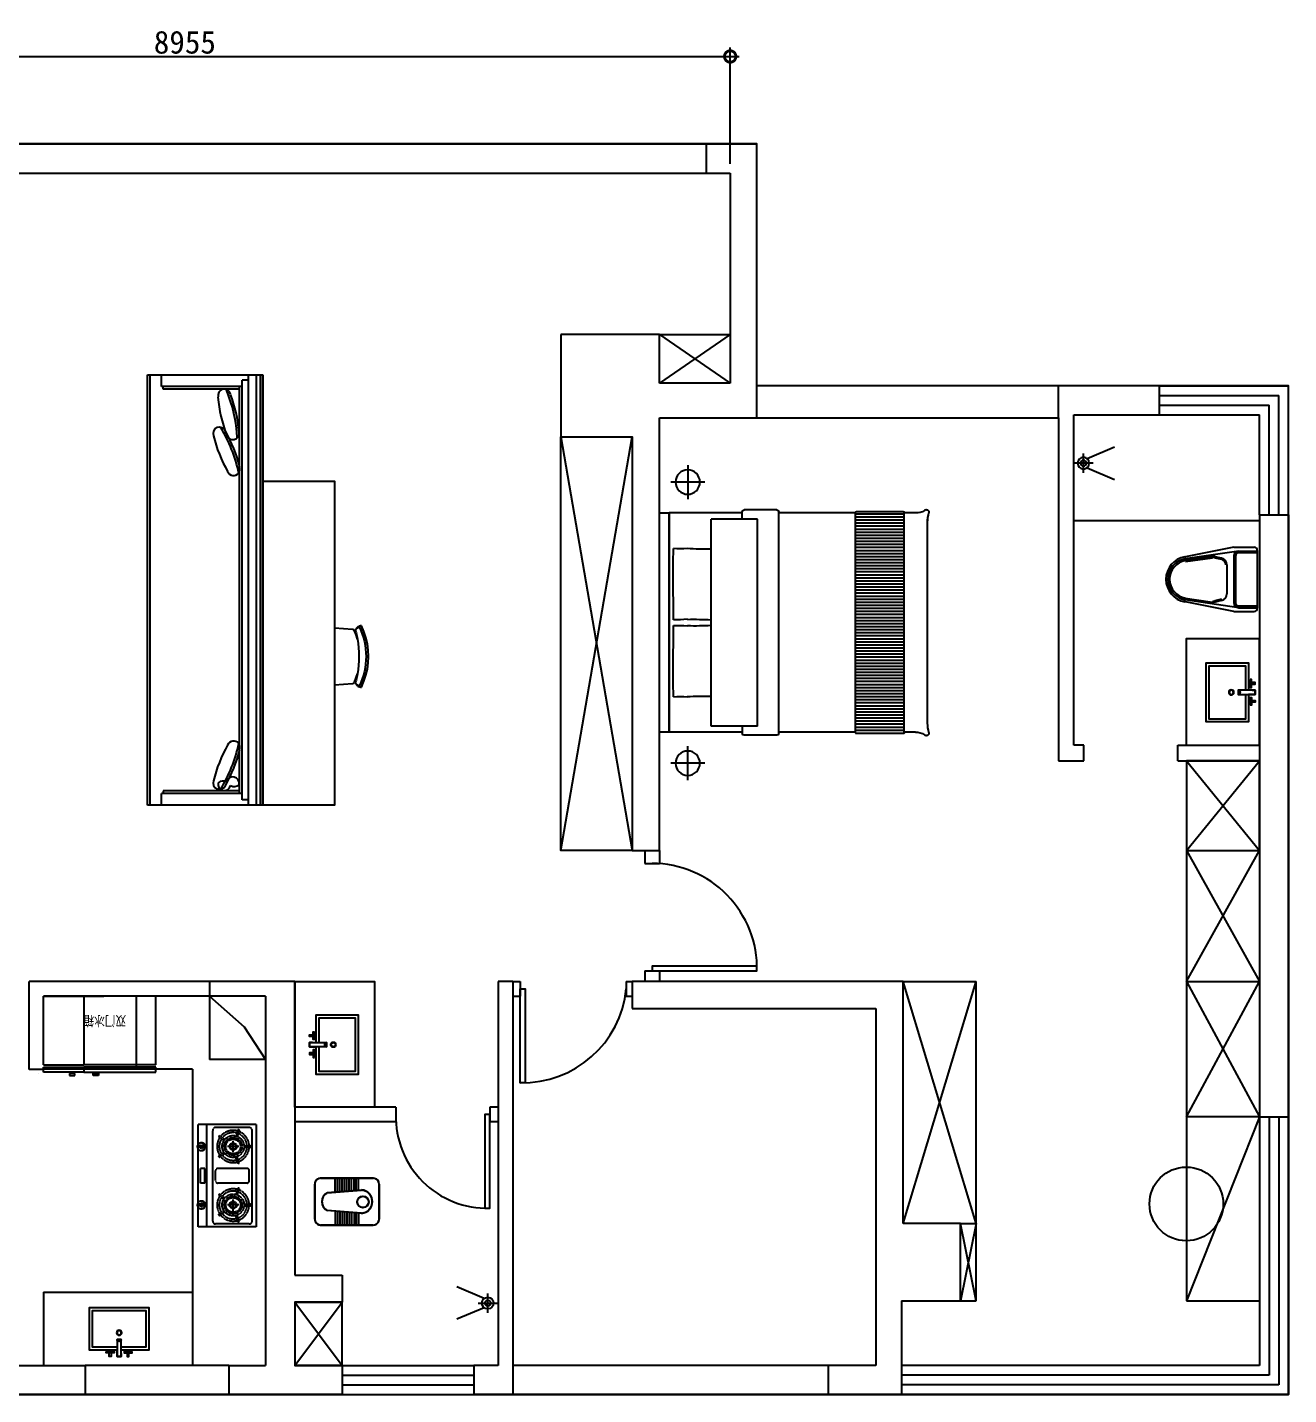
# Model space of a CAD drawing. Header units: millimetres. Extents: x -33522418 to 16198808, y -126322335 to -58690945.
# Drawn here: x -15920148 to -15909793, y -63962426 to -63951205 of the extents above; entities that cross this region are included whole.
import ezdxf

# ---------------------------------------------------------------- set-up
doc = ezdxf.new("R2010")
doc.units = ezdxf.units.MM
doc.header["$LTSCALE"] = 10
doc.header["$PDMODE"] = 3
doc.linetypes.add('DASH', pattern=[0.35, 0.25, -0.1])
for name, color, linetype in [('FF-FURN', 51, 'Continuous'), ('LAYER3', 4, 'Continuous'), ('LAYER4', 7, 'Continuous'), ('TOP', 7, 'Continuous'), ('家具内线', 8, 'Continuous'), ('家具外线', 4, 'Continuous')]:
    doc.layers.add(name, color=color, linetype=linetype)
doc.styles.add('HZXY', font='complex.shx', dxfattribs={"bigfont": 'HZXY.shx'})
doc.styles.get("Standard").update_dxf_attribs({"font": 'simkai.ttf'})
doc.dimstyles.new('75', dxfattribs={"dimscale": 75, "dimtxt": 2.5, "dimasz": 2.5, "dimexe": 1, "dimexo": 1, "dimgap": 0.3, "dimtad": 2, "dimdec": 0, "dimtxsty": 'Standard', "dimblk": 'DOTSMALL', "dimcen": 0.7, "dimdle": 1, "dimclrd": 1, "dimclre": 1, "dimclrt": 2, "dimadec": 0, "dimazin": 0, "dimtfac": 1, "dimtdec": 0, "dimtix": 1, "dimtmove": 2, "dimatfit": 3, "dimldrblk": 'DOTSMALL', "dimfxl": 1, "dimarcsym": 0})

# ---------------------------------------------------------------- blocks, each defined once
blk = doc.blocks.new('_DotSmall')
at = {"color": 0, "linetype": 'ByBlock', "const_width": 0.5}
blk.add_lwpolyline([(-0.0625, 0, 1), (0.0625, 0, 1)], format="xyb", close=True, dxfattribs=at)
blk = doc.blocks.new('*D682')
at = {"color": 1, "lineweight": -2, "transparency": 16777216}
for p, q in [((-15923333, -63952326), (-15923333, -63951369)), ((-15914378, -63952326), (-15914378, -63951369)), ((-15923408, -63951444), (-15914303, -63951444))]:
    blk.add_line(p, q, dxfattribs=at)
at = {"layer": 'Defpoints', "color": 0, "transparency": 16777216}
for p in [(-15914378, -63951444), (-15923333, -63952401), (-15914378, -63952401)]:
    blk.add_point(p, dxfattribs=at)
at = {"color": 1, "lineweight": -2, "transparency": 16777216, "xscale": 187.5, "yscale": 187.5, "zscale": 187.5, "rotation": 180}
blk.add_blockref('_DotSmall', (-15923333, -63951444), dxfattribs=at)
at = {"color": 1, "lineweight": -2, "transparency": 16777216, "xscale": 187.5, "yscale": 187.5, "zscale": 187.5}
blk.add_blockref('_DotSmall', (-15914378, -63951444), dxfattribs=at)
at = {"color": 2, "transparency": 16777216, "insert": (-15918855, -63951328), "char_height": 187.5, "attachment_point": 5}
blk.add_mtext('8955', dxfattribs=at)
blk = doc.blocks.new('QWEREWQRWE')
at = {"layer": 'LAYER4', "lineweight": -2}
for p, q in [((-1551, 366518), (-1551, 366478)), ((-962, 366518), (-1551, 366518)), ((-1551, 366478), (-962, 366478)), ((-1080, 366531), (-1080, 366548)), ((-1080, 366548), (-1037, 366548)), ((-1037, 366531), (-1080, 366531)), ((-1037, 366548), (-1037, 366531)), ((-962, 366478), (-962, 366518)), ((-962, 366518), (-631, 366518)), ((-962, 366478), (-962, 366518)), ((-631, 366478), (-962, 366478)), ((-843, 366548), (-887, 366548)), ((-887, 366548), (-887, 366531)), ((-887, 366531), (-843, 366531)), ((-843, 366531), (-843, 366548)), ((-631, 366518), (-631, 366478)), ((-587, 366527), (-587, 366527)), ((-1551, 366458), (-1551, 365896)), ((-1551, 366458), (-962, 366458)), ((-631, 366458), (-962, 366458)), ((-962, 365896), (-962, 366458)), ((-631, 366458), (-631, 365896)), ((-1551, 365896), (-1126, 365896)), ((-631, 365896), (-1126, 365896))]:
    blk.add_line(p, q, dxfattribs=at)
at = {"layer": 'LAYER4', "lineweight": -2, "insert": (-958, 366049), "char_height": 92.2, "width": 556.78, "attachment_point": 9, "style": 'HZXY'}
blk.add_mtext('双门冰箱', dxfattribs=at)
blk = doc.blocks.new('werrqerqew')
at = {"linetype": 'DASH', "ltscale": 0.5}
for p, q in [((7933, 154369), (7933, 153529)), ((7933, 154369), (8413, 154369)), ((7969, 154321), (7969, 153577)), ((7993, 154345), (8269, 154345)), ((8293, 154321), (8293, 153577)), ((8341, 154369), (8341, 153529)), ((8413, 154369), (8413, 154208)), ((8413, 154170), (8413, 153730)), ((8413, 153692), (8413, 153529)), ((7933, 153529), (8413, 153529)), ((7993, 153553), (8269, 153553))]:
    blk.add_line(p, q, dxfattribs=at)
at = {"color": 251, "linetype": 'DASH', "ltscale": 0.5}
for p, q in [((8076, 154324), (8092, 154273)), ((8087, 154328), (8104, 154276)), ((8035, 154195), (7981, 154195)), ((8035, 154183), (7981, 154183)), ((8036, 154175), (8054, 154178)), ((8038, 154212), (8055, 154207)), ((8055, 154245), (8069, 154234)), ((8077, 154189), (8172, 154189)), ((8084, 154269), (8092, 154253)), ((8120, 154279), (8121, 154261)), ((8125, 154236), (8125, 154143)), ((8157, 154273), (8151, 154256)), ((8189, 154252), (8176, 154240)), ((8209, 154221), (8192, 154215)), ((8239, 154277), (8195, 154246)), ((8215, 154184), (8197, 154185)), ((8246, 154268), (8202, 154236)), ((8368, 154196), (8368, 154182)), ((8368, 154196), (8419, 154196)), ((8368, 154182), (8418, 154182)), ((8049, 154140), (8065, 154150)), ((8074, 154054), (8091, 154106)), ((8076, 154113), (8086, 154128)), ((8085, 154050), (8102, 154102)), ((8111, 154100), (8114, 154118)), ((8148, 154102), (8144, 154119)), ((8182, 154119), (8170, 154133)), ((8205, 154148), (8189, 154156)), ((8237, 154098), (8194, 154131)), ((8244, 154108), (8201, 154140)), ((7993, 153991), (7993, 153907)), ((8011, 154009), (8251, 154009)), ((8269, 153991), (8269, 153907)), ((8358, 154009), (8394, 154009)), ((8358, 154009), (8358, 153889)), ((8394, 154009), (8394, 153889)), ((8011, 153889), (8251, 153889)), ((8076, 153844), (8092, 153793)), ((8087, 153848), (8104, 153796)), ((8358, 153889), (8394, 153889)), ((8038, 153732), (8055, 153727)), ((8055, 153765), (8069, 153754)), ((8084, 153789), (8092, 153773)), ((8120, 153799), (8121, 153781)), ((8125, 153755), (8125, 153662)), ((8157, 153793), (8151, 153776)), ((8189, 153772), (8176, 153760)), ((8209, 153741), (8192, 153735)), ((8239, 153797), (8195, 153766)), ((8246, 153788), (8202, 153756)), ((8035, 153715), (7981, 153715)), ((8035, 153703), (7981, 153703)), ((8036, 153695), (8054, 153698)), ((8049, 153660), (8065, 153670)), ((8074, 153574), (8091, 153626)), ((8076, 153633), (8086, 153648)), ((8077, 153709), (8172, 153709)), ((8085, 153570), (8102, 153622)), ((8111, 153620), (8114, 153638)), ((8148, 153622), (8144, 153639)), ((8182, 153639), (8170, 153653)), ((8205, 153668), (8189, 153676)), ((8237, 153618), (8194, 153651)), ((8215, 153704), (8197, 153705)), ((8244, 153628), (8201, 153660)), ((8368, 153718), (8368, 153703)), ((8368, 153718), (8419, 153718)), ((8368, 153703), (8418, 153703))]:
    blk.add_line(p, q, dxfattribs=at)
for centre, radius in [((8125, 154189), 90), ((8125, 154189), 72), ((8125, 154189), 60), ((8125, 154189), 30), ((8125, 154189), 24), ((8125, 153709), 90), ((8125, 153709), 72), ((8125, 153709), 60), ((8125, 153709), 30), ((8125, 153709), 24)]:
    blk.add_circle(centre, radius, dxfattribs=at)
at = {"linetype": 'DASH', "ltscale": 0.5}
for centre, start, end in [((7993, 154321), 90, 180), ((8269, 154321), 0, 90), ((7993, 153577), 180, 270), ((8269, 153577), 270, 0)]:
    blk.add_arc(centre, 24, start, end, dxfattribs=at)
at = {"color": 251, "linetype": 'DASH', "ltscale": 0.5}
for centre, radius, start, end in [((8125, 154189), 132, 110.148, 177.3947), ((8125, 154189), 114, 110.5597, 176.983), ((8125, 154189), 144, 105.1548, 109.9308), ((8125, 154189), 132, 38.148, 104.9375), ((8125, 154189), 114, 38.5597, 104.5258), ((8125, 154189), 144, 177.612, 182.388), ((8125, 154189), 132, 182.6053, 248.9375), ((8125, 154189), 114, 183.017, 248.5258), ((8125, 154189), 114, 326.5597, 32.5258), ((8125, 154189), 132, 326.148, 32.9375), ((8125, 154189), 144, 33.1548, 37.9308), ((8381, 154189), 30.8, 157.5, 180), ((8381, 154189), 30.8, 180, 202.5), ((8381, 154189), 30.8, 135, 157.5), ((8381, 154189), 30.8, 202.5, 225), ((8389, 154189), 30.8, 157.5, 180), ((8389, 154189), 30.8, 180, 202.5), ((8381, 154189), 30.8, 112.5, 135), ((8389, 154189), 30.8, 135, 157.5), ((8389, 154189), 30.8, 202.5, 225), ((8389, 154189), 30.8, 112.5, 135), ((8381, 154189), 30.8, 90, 112.5), ((8389, 154189), 30.8, 90, 112.5), ((8386, 154189), 11.7, 34.9148, 145.0852), ((8386, 154189), 11.7, 221.223, 318.777), ((8381, 154189), 30.8, 82.9577, 90), ((8389, 154189), 30.8, 67.5, 90), ((8389, 154189), 30.8, 45, 67.5), ((8389, 154189), 30.8, 22.5, 45), ((8389, 154189), 30.8, 315, 337.5), ((8389, 154189), 30.8, 0, 22.5), ((8389, 154189), 30.8, 337.5, 0), ((8125, 154189), 132, 254.148, 320.9375), ((8125, 154189), 114, 254.5597, 320.5258), ((8125, 154189), 144, 321.1548, 325.9308), ((8381, 154189), 30.8, 225, 247.5), ((8389, 154189), 30.8, 225, 247.5), ((8381, 154189), 30.8, 247.5, 270), ((8389, 154189), 30.8, 247.5, 270), ((8381, 154189), 30.8, 270, 277.0423), ((8389, 154189), 30.8, 270, 292.5), ((8389, 154189), 30.8, 292.5, 315), ((8011, 153991), 18, 90, 180), ((8125, 154189), 144, 249.1548, 253.9308), ((8251, 153991), 18, 0, 90), ((8011, 153907), 18, 180, 270), ((8125, 153709), 144, 105.1548, 109.9308), ((8125, 153709), 132, 38.148, 104.9375), ((8251, 153907), 18, 270, 0), ((8125, 153709), 132, 110.148, 177.3947), ((8125, 153709), 114, 110.5597, 176.983), ((8125, 153709), 114, 38.5597, 104.5258), ((8125, 153709), 114, 326.5597, 32.5258), ((8125, 153709), 132, 326.148, 32.9375), ((8125, 153709), 144, 33.1548, 37.9308), ((8381, 153711), 30.8, 135, 157.5), ((8381, 153711), 30.8, 112.5, 135), ((8389, 153711), 30.8, 135, 157.5), ((8389, 153711), 30.8, 112.5, 135), ((8381, 153711), 30.8, 90, 112.5), ((8389, 153711), 30.8, 90, 112.5), ((8381, 153711), 30.8, 82.9577, 90), ((8389, 153711), 30.8, 67.5, 90), ((8389, 153711), 30.8, 45, 67.5), ((8389, 153711), 30.8, 22.5, 45), ((8125, 153709), 144, 177.612, 182.388), ((8125, 153709), 132, 182.6053, 248.9375), ((8125, 153709), 114, 183.017, 248.5258), ((8125, 153709), 132, 254.148, 320.9375), ((8125, 153709), 114, 254.5597, 320.5258), ((8125, 153709), 144, 321.1548, 325.9308), ((8381, 153711), 30.8, 157.5, 180), ((8381, 153711), 30.8, 180, 202.5), ((8381, 153711), 30.8, 202.5, 225), ((8389, 153711), 30.8, 157.5, 180), ((8389, 153711), 30.8, 180, 202.5), ((8381, 153711), 30.8, 225, 247.5), ((8389, 153711), 30.8, 202.5, 225), ((8389, 153711), 30.8, 225, 247.5), ((8381, 153711), 30.8, 247.5, 270), ((8386, 153711), 11.7, 34.9148, 145.0852), ((8389, 153711), 30.8, 247.5, 270), ((8386, 153711), 11.7, 221.223, 318.777), ((8381, 153711), 30.8, 270, 277.0423), ((8389, 153711), 30.8, 270, 292.5), ((8389, 153711), 30.8, 292.5, 315), ((8389, 153711), 30.8, 315, 337.5), ((8389, 153711), 30.8, 0, 22.5), ((8389, 153711), 30.8, 337.5, 0), ((8125, 153709), 144, 249.1548, 253.9308)]:
    blk.add_arc(centre, radius, start, end, dxfattribs=at)
blk = doc.blocks.new('dser55555')
at = {"ltscale": 3, "extrusion": (0, 0, -1)}
for p, q in [((752482, 195764), (752482, 195414)), ((753082, 195414), (753082, 195764)), ((752482, 195414), (752700, 195414)), ((752761, 195379), (752761, 195348)), ((752761, 195348), (752803, 195348)), ((752803, 195348), (752803, 195414)), ((752803, 195414), (753082, 195414))]:
    blk.add_line(p, q, dxfattribs=at)
at = {"ltscale": 3}
for points in [[(752803, 195414), (753082, 195414), (753082, 195844), (752482, 195844), (752482, 195414), (752700, 195414)], [(752803, 195444), (753052, 195444), (753052, 195814), (752512, 195814), (752512, 195444), (752761, 195444)], [(752761, 195391), (752761, 195521), (752803, 195521), (752803, 195348), (752761, 195348), (752761, 195391)], [(752700, 195386), (752700, 195348), (752682, 195348), (752682, 195386)], [(752700, 195414), (752761, 195414)], [(752864, 195386), (752864, 195348), (752882, 195348), (752882, 195386)]]:
    blk.add_lwpolyline(points, dxfattribs=at)
for points in [[(752651, 195399), (752731, 195399), (752731, 195386), (752651, 195386)], [(752912, 195399), (752833, 195399), (752833, 195386), (752912, 195386)]]:
    blk.add_lwpolyline(points, close=True, dxfattribs=at)
blk.add_circle((752782, 195589), 26, dxfattribs=at)
at = {"color": 8, "ltscale": 3}
blk.add_circle((752782, 195589), 21, dxfattribs=at)
blk.add_arc((752782, 195521), 21.1, 180, 0, dxfattribs=at)
blk = doc.blocks.new('A$C00aeb442')
at = {"color": 4, "ltscale": 3}
for p, q in [((0, 3530), (115, 3530)), ((0, 0), (0, 3530)), ((115, 3530), (829, 3530)), ((829, 3530), (945, 3530)), ((829, 0), (829, 3530)), ((945, 3530), (945, 0)), ((115, 0), (0, 0)), ((829, 0), (115, 0)), ((945, 0), (829, 0))]:
    blk.add_line(p, q, dxfattribs=at)
at = {"color": 250, "ltscale": 3}
for p, q in [((21, 0), (21, 3530)), ((115, 3435), (115, 3530)), ((829, 3488), (776, 3488)), ((776, 42), (776, 3488)), ((893, 0), (893, 3530)), ((928, 0), (928, 3530)), ((776, 3435), (115, 3435)), ((127, 3414), (127, 3435)), ((755, 3414), (127, 3414)), ((755, 94), (755, 3435)), ((127, 116), (127, 94)), ((755, 116), (127, 116)), ((115, 0), (115, 94)), ((776, 94), (115, 94)), ((829, 42), (776, 42))]:
    blk.add_line(p, q, dxfattribs=at)
for centre, radius, start, end in [((630, 3361), 52.5, 12.7946, 192.7946), ((-449, 2952), 1187, 2.9555, 22.6337), ((-431, 2956), 1187, 5.1665, 20.4228), ((1760, 3454), 1187, 185.1665, 200.4228), ((590, 3049), 52.5, 21.7296, 201.7296), ((1692, 3319), 1187, 194.1014, 209.3577), ((-413, 2480), 1187, 11.8905, 31.5687), ((-395, 2487), 1187, 14.1014, 29.3577), ((700, 3051), 52.5, 192.7946, 12.7946), ((706, 2757), 52.5, 201.7296, 21.7296), ((1692, -89), 1187, 150.6423, 165.8986), ((-413, 750), 1187, 328.4313, 348.1095), ((-395, 743), 1187, 330.6423, 345.8986), ((706, 473), 52.5, 338.2704, 158.2704), ((700, 179), 52.5, 347.2054, 167.2054), ((590, 181), 52.5, 158.2704, 338.2704), ((630, 171), 52.5, 167.2054, 347.2054), ((619, 134), 63.8, 62.5342, 129.2166), ((711, 216), 63.8, 242.5342, 309.2166)]:
    blk.add_arc(centre, radius, start, end, dxfattribs=at)
at = {"layer": 'LAYER4', "lineweight": -2}
blk.add_line((945, 125), (945, 3530), dxfattribs=at)
blk = doc.blocks.new('TUY')
at = {"color": 1, "extrusion": (-3.78179e-09, 3.15514e-09, -1)}
for p, q in [((411979, -863752, 0), (412027, -863732, 0)), ((411979, -863757, 0), (411979, -863752, 0)), ((411980, -863762, 0), (411979, -863757, 0)), ((411981, -863767, 0), (411980, -863762, 0)), ((411983, -863772, 0), (411981, -863767, 0)), ((411985, -863777, 0), (411983, -863772, 0)), ((411988, -863781, 0), (411985, -863777, 0)), ((412027, -863732, 0), (412076, -863716, 0)), ((412076, -863716, 0), (412127, -863704, 0)), ((412127, -863704, 0), (412178, -863697, 0)), ((412178, -863697, 0), (412230, -863695, 0)), ((412230, -863695, 0), (412282, -863697, 0)), ((412282, -863697, 0), (412334, -863704, 0)), ((412334, -863704, 0), (412385, -863716, 0)), ((412385, -863716, 0), (412434, -863732, 0)), ((412434, -863732, 0), (412482, -863752, 0)), ((412475, -863777, 0), (412473, -863781, 0)), ((412478, -863772, 0), (412475, -863777, 0)), ((412479, -863767, 0), (412478, -863772, 0)), ((412481, -863762, 0), (412479, -863767, 0)), ((412482, -863757, 0), (412481, -863762, 0)), ((412482, -863752, 0), (412482, -863757, 0)), ((411991, -863786, 0), (411988, -863781, 0)), ((411995, -863790, 0), (411991, -863786, 0)), ((411998, -863793, 0), (411995, -863790, 0)), ((412002, -863796, 0), (411998, -863793, 0)), ((411998, -863974, 0), (412008, -863826, 0)), ((412007, -863799, 0), (412002, -863796, 0)), ((412011, -863802, 0), (412007, -863799, 0)), ((412008, -863826, 0), (412009, -863823, 0)), ((412009, -863821, 0), (412010, -863819, 0)), ((412009, -863823, 0), (412009, -863821, 0)), ((412010, -863819, 0), (412012, -863817, 0)), ((412016, -863804, 0), (412011, -863802, 0)), ((412012, -863817, 0), (412013, -863815, 0)), ((412013, -863815, 0), (412015, -863814, 0)), ((412015, -863814, 0), (412016, -863812, 0)), ((412036, -863795, 0), (412016, -863804, 0)), ((412016, -863812, 0), (412018, -863811, 0)), ((412018, -863811, 0), (412020, -863810, 0)), ((412020, -863810, 0), (412088, -863785, 0)), ((412088, -863785, 0), (412036, -863795, 0)), ((412372, -863785, 0), (412407, -863796, 0)), ((412424, -863795, 0), (412372, -863785, 0)), ((412372, -863785, 0), (412372, -863785, 0)), ((412407, -863796, 0), (412441, -863810, 0)), ((412445, -863804, 0), (412424, -863795, 0)), ((412441, -863810, 0), (412442, -863811, 0)), ((412442, -863811, 0), (412444, -863812, 0)), ((412444, -863812, 0), (412446, -863814, 0)), ((412449, -863802, 0), (412445, -863804, 0)), ((412446, -863814, 0), (412448, -863815, 0)), ((412448, -863815, 0), (412449, -863817, 0)), ((412454, -863799, 0), (412449, -863802, 0)), ((412449, -863817, 0), (412450, -863819, 0)), ((412450, -863819, 0), (412451, -863821, 0)), ((412451, -863821, 0), (412452, -863823, 0)), ((412452, -863823, 0), (412453, -863826, 0)), ((412453, -863826, 0), (412463, -863974, 0)), ((412458, -863796, 0), (412454, -863799, 0)), ((412462, -863793, 0), (412458, -863796, 0)), ((412466, -863790, 0), (412462, -863793, 0)), ((412470, -863786, 0), (412466, -863790, 0)), ((412473, -863781, 0), (412470, -863786, 0))]:
    blk.add_line(p, q, dxfattribs=at)
at = {"color": 1}
blk.add_line((412482, -863752, 0), (412473, -863770, 0), dxfattribs=at)
at = {"color": 1, "extrusion": (3.78179e-09, -3.15514e-09, 1), "elevation": 0}
blk.add_lwpolyline([(411979, -863752), (411987, -863770)], dxfattribs=at)
at = {"color": 8}
blk.add_arc((412230, -864281, 0), 566, 64.5634, 115.4366, dxfattribs=at)
at = {"color": 1}
for centre, start, end in [((412045, -863750, 0), 198.98, 241.563), ((412415, -863750, 0), 298.437, 341.02)]:
    blk.add_arc(centre, 61.4, start, end, dxfattribs=at)
at = {"layer": 'FF-FURN', "color": 1}
blk.add_arc((412230, -864630, 0), 857, 80.4524, 99.5476, dxfattribs=at)
blk = doc.blocks.new('A$C42B20C4F')
at = {"layer": '家具内线', "lineweight": -3}
for p, q in [((113, 360), (0, 360)), ((112, 341), (0, 341)), ((118, 425), (96, 144)), ((120, 425), (98, 144)), ((286, 144), (264, 425)), ((288, 144), (266, 425)), ((271, 360), (384, 360)), ((272, 341), (384, 341)), ((110, 322), (0, 322)), ((109, 302), (0, 302)), ((107, 283), (0, 283)), ((106, 264), (0, 264)), ((104, 245), (0, 245)), ((103, 226), (0, 226)), ((274, 322), (384, 322)), ((275, 302), (384, 302)), ((277, 283), (384, 283)), ((278, 264), (384, 264)), ((280, 245), (384, 245)), ((281, 226), (384, 226)), ((101, 206), (0, 206)), ((99, 187), (0, 187)), ((96, 168), (0, 168)), ((283, 206), (384, 206)), ((285, 187), (384, 187)), ((288, 168), (384, 168))]:
    blk.add_line(p, q, dxfattribs=at)
at = {"layer": '家具内线', "lineweight": -3, "extrusion": (0, 0, -1)}
for centre, major_axis, start_param, end_param in [((192, 389), (-57.6, 57.9), -0.336584, 1.902277), ((192, 151), (-67.9, 68.2), 2.422907, 5.425972), ((194, 133), (-34, -33.9), 1.568245, 7.85143), ((194, 133), (-32.6, -32.4), 1.568245, 7.85143)]:
    blk.add_ellipse(centre, major_axis=major_axis, ratio=1, start_param=start_param, end_param=end_param, dxfattribs=at)
at = {"layer": '家具内线', "lineweight": -3}
for points, knots in [([(120, 424), (122, 427), (124, 430), (129, 438), (133, 443), (141, 451), (146, 455), (156, 461), (161, 463), (172, 467), (178, 468), (190, 469), (196, 469), (207, 468), (213, 467), (224, 463), (230, 460), (240, 454), (244, 450), (253, 442), (256, 437), (261, 430), (262, 427), (264, 424)], [-0.336584, -0.336584, -0.336584, -0.336584, -0.204849, -0.204849, 0.01679, 0.01679, 0.23843, 0.23843, 0.460069, 0.460069, 0.681708, 0.681708, 0.903347, 0.903347, 1.124986, 1.124986, 1.346625, 1.346625, 1.568265, 1.568265, 1.789904, 1.789904, 1.902277, 1.902277, 1.902277, 1.902277]), ([(286, 144), (286, 140), (285, 136), (283, 126), (281, 119), (276, 107), (273, 101), (265, 90), (260, 85), (250, 76), (245, 72), (233, 66), (227, 63), (215, 59), (208, 58), (195, 56), (188, 56), (175, 58), (168, 59), (156, 63), (149, 66), (138, 73), (133, 77), (123, 86), (118, 91), (111, 102), (108, 108), (102, 121), (101, 127), (99, 137), (98, 141), (98, 144)], [2.422907, 2.422907, 2.422907, 2.422907, 2.549239, 2.549239, 2.761779, 2.761779, 2.974319, 2.974319, 3.186859, 3.186859, 3.399398, 3.399398, 3.611938, 3.611938, 3.824478, 3.824478, 4.037018, 4.037018, 4.249558, 4.249558, 4.462098, 4.462098, 4.674638, 4.674638, 4.887178, 4.887178, 5.099718, 5.099718, 5.312258, 5.312258, 5.425972, 5.425972, 5.425972, 5.425972])]:
    blk.add_open_spline(points, degree=3, knots=knots, dxfattribs=at)
at = {"layer": '家具外线', "lineweight": -3, "ltscale": 3}
for p, q in [((0, 480), (3, 497)), ((0, 48), (0, 480)), ((3, 497), (10, 509)), ((10, 509), (14, 514)), ((14, 514), (25, 522)), ((25, 522), (37, 527)), ((37, 527), (48, 528)), ((48, 528), (336, 528)), ((48, 528), (48, 528)), ((336, 528), (347, 527)), ((347, 527), (353, 525)), ((353, 525), (364, 519)), ((364, 519), (370, 514)), ((370, 514), (377, 505)), ((377, 505), (381, 496)), ((381, 496), (384, 485)), ((384, 485), (384, 480)), ((384, 480), (384, 461)), ((384, 461), (384, 48)), ((1, 40), (0, 48)), ((5, 27), (1, 40)), ((12, 17), (5, 27)), ((14, 14), (12, 17)), ((30, 3), (14, 14)), ((38, 1), (30, 3)), ((48, 0), (38, 1)), ((336, 0), (48, 0)), ((342, 0), (336, 0)), ((352, 3), (342, 0)), ((360, 6), (352, 3)), ((370, 14), (360, 6)), ((372, 16), (370, 14)), ((378, 25), (372, 16)), ((382, 33), (378, 25)), ((383, 39), (382, 33)), ((384, 48), (383, 39))]:
    blk.add_line(p, q, dxfattribs=at)
at = {"layer": '家具外线', "lineweight": -3}
for p, q in [((0, 480), (0, 48)), ((336, 528), (48, 528)), ((384, 48), (384, 480)), ((48, 0), (336, 0))]:
    blk.add_line(p, q, dxfattribs=at)
at = {"layer": '家具外线', "lineweight": -3, "extrusion": (0, 0, -1)}
for centre, major_axis, start_param, end_param in [((48, 480), (-33.9, 34), -0.78795, 0.782847), ((336, 480), (-33.9, 34), 0.782847, 2.353643), ((48, 48), (-33.9, 34), 3.924439, 5.495236), ((336, 48), (-34, -33.9), 3.924439, 5.495236)]:
    blk.add_ellipse(centre, major_axis=major_axis, ratio=1, start_param=start_param, end_param=end_param, dxfattribs=at)
blk = doc.blocks.new('ly01')
for p, q in [((0, -200), (0, 0)), ((-48, -137), (-166, -419)), ((100, -100), (-100, -100)), ((48, -137), (166, -419))]:
    blk.add_line(p, q)
blk.add_circle((0, -100), 60)
at = {"color": 8}
blk.add_circle((0, -100), 30, dxfattribs=at)
blk = doc.blocks.new('A$C15B57E32')
at = {"color": 4}
for p, q in [((1880, 2587), (1880, 2307)), ((1740, 2447), (2020, 2447)), ((-88, 469), (-88, 2144)), ((-11, 2194), (103, 2194)), ((503, 2194), (1133, 2194)), ((1433, 2194), (2033, 2194)), ((2033, 394), (2033, 2194)), ((2112, 2194), (2033, 2194)), ((2033, 2194), (2033, 394)), ((2112, 394), (2112, 2194)), ((10, 394), (103, 394)), ((503, 394), (1133, 394)), ((1433, 394), (2033, 394)), ((2033, 394), (2112, 394)), ((1880, 0), (1880, 280)), ((1740, 140), (2020, 140))]:
    blk.add_line(p, q, dxfattribs=at)
at = {"color": 8}
for p, q in [((103, 389), (103, 2199)), ((503, 2187), (103, 2187)), ((503, 2162), (103, 2162)), ((503, 2137), (103, 2137)), ((108, 2204), (498, 2204)), ((503, 389), (503, 2199)), ((1133, 384), (1133, 2204)), ((1148, 2219), (1418, 2219)), ((1308, 2144), (1688, 2144)), ((1308, 444), (1308, 2144)), ((1433, 2144), (1433, 2204)), ((1688, 444), (1688, 2144)), ((503, 2112), (103, 2112)), ((503, 2087), (103, 2087)), ((503, 2062), (103, 2062)), ((503, 2037), (103, 2037)), ((503, 2012), (103, 2012)), ((503, 1987), (103, 1987)), ((503, 1962), (103, 1962)), ((503, 1937), (103, 1937)), ((503, 1912), (103, 1912)), ((503, 1887), (103, 1887)), ((503, 1862), (103, 1862)), ((503, 1837), (103, 1837)), ((503, 1812), (103, 1812)), ((503, 1787), (103, 1787)), ((503, 1762), (103, 1762)), ((503, 1737), (103, 1737)), ((503, 1712), (103, 1712)), ((503, 1687), (103, 1687)), ((503, 1662), (103, 1662)), ((503, 1637), (103, 1637)), ((503, 1612), (103, 1612)), ((503, 1587), (103, 1587)), ((503, 1562), (103, 1562)), ((503, 1537), (103, 1537)), ((503, 1512), (103, 1512)), ((503, 1487), (103, 1487)), ((503, 1462), (103, 1462)), ((503, 1437), (103, 1437)), ((503, 1412), (103, 1412)), ((503, 1387), (103, 1387)), ((503, 1362), (103, 1362)), ((503, 1337), (103, 1337)), ((503, 1312), (103, 1312)), ((503, 1287), (103, 1287)), ((503, 1262), (103, 1262)), ((503, 1237), (103, 1237)), ((503, 1212), (103, 1212)), ((503, 1187), (103, 1187)), ((503, 1162), (103, 1162)), ((503, 1137), (103, 1137)), ((503, 1112), (103, 1112)), ((503, 1087), (103, 1087)), ((503, 1062), (103, 1062)), ((503, 1037), (103, 1037)), ((503, 1012), (103, 1012)), ((503, 987), (103, 987)), ((503, 962), (103, 962)), ((503, 937), (103, 937)), ((503, 912), (103, 912)), ((503, 887), (103, 887)), ((503, 862), (103, 862)), ((503, 837), (103, 837)), ((503, 812), (103, 812)), ((503, 787), (103, 787)), ((503, 762), (103, 762)), ((503, 737), (103, 737)), ((503, 712), (103, 712)), ((503, 687), (103, 687)), ((503, 662), (103, 662)), ((503, 637), (103, 637)), ((503, 612), (103, 612)), ((503, 587), (103, 587)), ((503, 562), (103, 562)), ((503, 537), (103, 537)), ((503, 512), (103, 512)), ((503, 487), (103, 487)), ((503, 462), (103, 462)), ((503, 437), (103, 437)), ((503, 412), (103, 412)), ((503, 387), (103, 387)), ((108, 384), (498, 384)), ((1148, 369), (1418, 369)), ((1308, 444), (1688, 444)), ((1433, 444), (1433, 384))]:
    blk.add_line(p, q, dxfattribs=at)
at = {"color": 4}
for centre in [(1880, 2447), (1880, 140)]:
    blk.add_circle(centre, 100, dxfattribs=at)
for centre, radius, start, end in [((-79, 2200), 21.1, 46.5359, 191.9177), ((-363, 2117), 274, 0.3232, 16.5822), ((0, 2297), 104, 232.1587, 275.7516), ((-363, 470), 274, 343.4178, 359.6768), ((-79, 387), 21.1, 168.0823, 313.4641), ((0, 290), 104, 84.2484, 127.8413)]:
    blk.add_arc(centre, radius, start, end, dxfattribs=at)
at = {"color": 8}
for centre, radius, start, end in [((108, 2199), 5, 90, 180), ((498, 2199), 5, 0, 90), ((1148, 2204), 15, 90, 180), ((1418, 2204), 15, 0, 90), ((1745, 3926), 2030, 268.3883, 273.928), ((1936, 2450), 551, 264.5772, 276.3929), ((-6394, 1680), 8394, 358.3391, 0.8982), ((-3803, 1761), 5802, 0.4968, 1.3853), ((388, 1372), 1610, 358.0298, 2.4617), ((1827, -1740), 3061, 88.9727, 92.6082), ((1827, 4327), 3061, 267.3918, 271.0273), ((1971, 2278), 961, 264.6984, 271.5682), ((1971, 310), 961, 88.4318, 95.3016), ((388, 1215), 1610, 357.5383, 1.9702), ((-6394, 907), 8394, 359.1018, 1.6609), ((1745, -1339), 2030, 86.072, 91.6117), ((1936, 137), 551, 83.6071, 95.4228), ((-3803, 826), 5802, 358.6147, 359.5032), ((108, 389), 5, 180, 270), ((498, 389), 5, 270, 0), ((1148, 384), 15, 180, 270), ((1418, 384), 15, 270, 0)]:
    blk.add_arc(centre, radius, start, end, dxfattribs=at)
blk = doc.blocks.new('rtrtrewte')
at = {"color": 8}
for p, q in [((35840, 8633, -70), (35893, 8646, -70)), ((35842, 8624, -70), (35895, 8637, -70)), ((36134, 8615, -70), (35914, 8647, -70)), ((35798, 8345, -70), (35798, 8580, -70)), ((36132, 8319, -70), (35913, 8287, -70)), ((35914, 8278, -70), (36134, 8310, -70)), ((35840, 8292, -70), (35893, 8279, -70)), ((35895, 8288, -70), (35842, 8300, -70))]:
    blk.add_line(p, q, dxfattribs=at)
for centre, radius, start, end in [((35906, 8592, -70), 55, 81.7475, 103.4293), ((35906, 8592, -70), 46, 81.7475, 103.4293), ((35853, 8580, -70), 55, 103.4293, 180), ((36106, 8462, -70), 155, 280.0702, 79.9298), ((35853, 8345, -70), 55, 180, 256.5707), ((35853, 8345, -70), 46, 180, 256.5707), ((35906, 8332, -70), 55, 256.5707, 278.2525), ((35906, 8332, -70), 46, 256.5707, 278.2525)]:
    blk.add_arc(centre, radius, start, end, dxfattribs=at)
at = {"layer": 'TOP', "color": 4}
for p, q in [((35551, 8228, -70), (35551, 8696, -70)), ((35701, 8692, -70), (35551, 8692, -70)), ((35701, 8678, -70), (35551, 8678, -70)), ((35741, 8722, -70), (35577, 8722, -70)), ((35701, 8692, -70), (36136, 8629, -70)), ((35727, 8273, -70), (35727, 8652, -70)), ((35741, 8722, -70), (36145, 8643, -70)), ((35741, 8273, -70), (35741, 8652, -70)), ((35551, 8247, -70), (35701, 8247, -70)), ((35701, 8233, -70), (35551, 8233, -70)), ((35741, 8202, -70), (35577, 8202, -70)), ((35701, 8233, -70), (36136, 8296, -70)), ((35741, 8202, -70), (36145, 8282, -70))]:
    blk.add_line(p, q, dxfattribs=at)
for centre, radius, start, end in [((35577, 8696, -70), 26, 90, 180), ((35701, 8652, -70), 40, 0, 90), ((35701, 8652, -70), 26, 0, 90), ((36106, 8462, -70), 185, 279.9933, 80.0067), ((36106, 8462, -70), 169, 279.9933, 80.0067), ((35577, 8228, -70), 26, 180, 270), ((35701, 8273, -70), 26, 270, 0), ((35701, 8273, -70), 40, 270, 0)]:
    blk.add_arc(centre, radius, start, end, dxfattribs=at)

msp = doc.modelspace()

# ---------------------------------------------------------------- linework, layer by layer
for p, q in [((-15923568, -63952160.6), (-15914158, -63952160.6)), ((-15914573, -63952400.6), (-15914573, -63952160.6)), ((-15914158, -63954145.6), (-15914158, -63952160.6)), ((-15923333, -63952400.6), (-15914378, -63952400.6)), ((-15914378, -63952400.6), (-15914378, -63954125.6)), ((-15914958, -63953725.6), (-15915768, -63953725.6)), ((-15915768, -63953725.6), (-15915768, -63954565.6)), ((-15914958, -63954125.6), (-15914958, -63953725.6)), ((-15914378, -63954125.6), (-15914958, -63954125.6)), ((-15914158, -63954410.6), (-15914158, -63954145.6)), ((-15911683, -63954410.6), (-15911683, -63954145.6)), ((-15910853, -63954145.6), (-15911683, -63954145.6)), ((-15910853, -63954385.6), (-15910853, -63954145.6)), ((-15914958, -63957960.6), (-15914958, -63954410.6)), ((-15914958, -63954410.6), (-15914158, -63954410.6)), ((-15914158, -63954410.6), (-15911683, -63954410.6)), ((-15911683, -63954410.6), (-15911683, -63957224.6)), ((-15911558, -63957094.6), (-15911558, -63954385.6)), ((-15911558, -63954385.6), (-15910853, -63954385.6)), ((-15915768, -63954565.6), (-15915183, -63954565.6)), ((-15915183, -63954565.6), (-15915183, -63957960.6)), ((-15910033, -63955205.6), (-15909793, -63955205.6)), ((-15910033, -63955205.6), (-15910033, -63960145.6)), ((-15909793, -63955205.6), (-15909793, -63960145.6)), ((-15911474.1, -63957094.6), (-15911558, -63957094.6)), ((-15911474.1, -63957224.6), (-15911474.1, -63957094.6)), ((-15910704.1, -63957224.6), (-15910704.1, -63957094.6)), ((-15911683, -63957224.6), (-15911474.1, -63957224.6)), ((-15915183, -63957960.6), (-15914958, -63957960.6)), ((-15918653, -63959035.6), (-15918653, -63959675.6)), ((-15917953, -63959035.6), (-15917953, -63961445.6)), ((-15916283, -63959035.6), (-15916283, -63962185.6)), ((-15916163, -63959035.6), (-15916283, -63959035.6)), ((-15916163, -63959035.6), (-15916163, -63962425.6)), ((-15912958, -63959035.6), (-15915183, -63959035.6)), ((-15915183, -63959035.6), (-15915183, -63959255.6)), ((-15912958, -63961020.6), (-15912958, -63959035.6)), ((-15912358, -63961655.6), (-15912358, -63959035.6)), ((-15918193, -63959155.6), (-15918193, -63962185.6)), ((-15915183, -63959255.6), (-15913183, -63959255.6)), ((-15913183, -63959255.6), (-15913183, -63962185.6)), ((-15918193, -63959675.6), (-15918653, -63959675.6)), ((-15918793, -63959755.6), (-15918793, -63962185.6)), ((-15917122.5, -63960065.6), (-15917953, -63960065.6)), ((-15916283, -63960065.6), (-15916352.5, -63960065.6)), ((-15910033, -63960145.6), (-15909793, -63960145.6)), ((-15917122.5, -63960185.6), (-15917953, -63960185.6)), ((-15916283, -63960185.6), (-15916352.5, -63960185.6)), ((-15912486.8, -63961020.6), (-15912958, -63961020.6)), ((-15912486.8, -63961655.6), (-15912486.8, -63961020.6)), ((-15917953, -63961445.6), (-15917563, -63961445.6)), ((-15917563, -63961445.6), (-15917563, -63961665.6)), ((-15920014.5, -63961585.6), (-15918793, -63961585.6)), ((-15917953, -63961665.6), (-15917953, -63962185.6)), ((-15917953, -63961665.6), (-15917563, -63961665.6)), ((-15912971.8, -63961655.6), (-15912486.8, -63961655.6)), ((-15920293, -63962185.6), (-15919673, -63962185.6)), ((-15919673, -63962185.6), (-15919673, -63962425.6)), ((-15918493, -63962185.6), (-15918193, -63962185.6)), ((-15918493, -63962185.6), (-15918493, -63962425.6)), ((-15917563, -63962185.6), (-15917953, -63962185.6)), ((-15917563, -63962185.6), (-15917563, -63962425.6)), ((-15916283, -63962185.6), (-15916483, -63962185.6)), ((-15916483, -63962185.6), (-15916483, -63962425.6)), ((-15913573, -63962185.6), (-15916163, -63962185.6)), ((-15913183, -63962185.6), (-15913573, -63962185.6)), ((-15913573, -63962185.6), (-15913573, -63962425.6)), ((-15919673, -63962425.6), (-15920293, -63962425.6)), ((-15917563, -63962425.6), (-15918493, -63962425.6)), ((-15916163, -63962425.6), (-15916483, -63962425.6)), ((-15913573, -63962425.6), (-15916163, -63962425.6)), ((-15912958, -63962425.6), (-15913573, -63962425.6))]:
    msp.add_line(p, q)
at = {"color": 3}
for p, q in [((-15914958, -63953725.6), (-15914378, -63953725.6)), ((-15914378, -63953725.6), (-15914958, -63954125.6)), ((-15914958, -63953725.6), (-15914378, -63954125.6)), ((-15911683, -63954145.6), (-15914158, -63954145.6)), ((-15910853, -63954145.6), (-15909793, -63954145.6)), ((-15909793, -63955205.6), (-15909793, -63954145.6)), ((-15910853, -63954225.6), (-15909873, -63954225.6)), ((-15910853, -63954305.6), (-15909953, -63954305.6)), ((-15909953, -63955205.6), (-15909953, -63954305.6)), ((-15909873, -63955205.6), (-15909873, -63954225.6)), ((-15910853, -63954385.6), (-15910033, -63954385.6)), ((-15910033, -63955205.6), (-15910033, -63954385.6)), ((-15915768, -63957960.6), (-15915183, -63954565.6)), ((-15915768, -63954565.6), (-15915183, -63957960.6)), ((-15911558, -63955250.6), (-15910033, -63955250.6)), ((-15910704.1, -63957094.6), (-15910033, -63957094.6)), ((-15910704.1, -63957224.6), (-15910033, -63957224.6)), ((-15910633, -63957960.6), (-15910033, -63957224.6)), ((-15910633, -63957224.6), (-15910033, -63957960.6)), ((-15915078, -63957960.6), (-15915078, -63958065.5)), ((-15914958, -63957960.6), (-15914958, -63958065.5)), ((-15910633, -63959035.6), (-15910033, -63957960.6)), ((-15910633, -63957960.6), (-15910033, -63959035.6)), ((-15910633, -63957960.6), (-15910033, -63957960.6)), ((-15910633, -63957960.6), (-15910633, -63961655.6)), ((-15915078, -63958065.5), (-15914958, -63958065.5)), ((-15915078, -63958948.6), (-15914958, -63958948.6)), ((-15915078, -63958948.6), (-15915078, -63959035.6)), ((-15914958, -63958948.6), (-15914958, -63959035.6)), ((-15918653, -63959035.6), (-15920134.5, -63959035.6)), ((-15920134.5, -63959757.5), (-15920134.5, -63959035.6)), ((-15917953, -63959035.6), (-15918653, -63959035.6)), ((-15916163, -63959035.6), (-15916101.8, -63959035.6)), ((-15916101.8, -63959035.6), (-15916101.8, -63959155.6)), ((-15915231.6, -63959035.6), (-15915231.6, -63959155.6)), ((-15915231.6, -63959035.6), (-15915183, -63959035.6)), ((-15912958, -63959035.6), (-15912358, -63959035.6)), ((-15912358, -63961020.6), (-15912958, -63959035.6)), ((-15912958, -63961020.6), (-15912358, -63959035.6)), ((-15910633, -63960145.6), (-15910033, -63959035.6)), ((-15910633, -63959035.6), (-15910033, -63960145.6)), ((-15910633, -63959035.6), (-15910033, -63959035.6)), ((-15918653, -63959155.6), (-15920014.5, -63959155.6)), ((-15919253, -63959757.5), (-15919253, -63959155.6)), ((-15918193, -63959155.6), (-15918653, -63959155.6)), ((-15918653, -63959155.6), (-15918367.2, -63959406.8)), ((-15916163, -63959155.6), (-15916101.8, -63959155.6)), ((-15915231.6, -63959155.6), (-15915183, -63959155.6)), ((-15918367.2, -63959406.8), (-15918193, -63959675.6)), ((-15920014.5, -63959757.5), (-15920134.5, -63959757.5)), ((-15918793, -63959755.6), (-15920014.5, -63959755.6)), ((-15917122.5, -63960065.6), (-15917122.5, -63960185.6)), ((-15916352.5, -63960065.6), (-15916352.5, -63960185.6)), ((-15910033, -63960145.6), (-15910633, -63960145.6)), ((-15910033, -63960145.6), (-15910633, -63961655.6)), ((-15912486.8, -63961020.6), (-15912358, -63961020.6)), ((-15912358, -63961655.6), (-15912486.8, -63961020.6)), ((-15912358, -63961020.6), (-15912486.8, -63961655.6)), ((-15920014.5, -63961585.6), (-15920014.5, -63962185.6)), ((-15917953, -63962185.6), (-15917563, -63961665.6)), ((-15917953, -63961665.6), (-15917563, -63962185.6)), ((-15912971.8, -63961655.6), (-15912971.8, -63962425.6)), ((-15912486.8, -63961655.6), (-15912358, -63961655.6)), ((-15910633, -63961655.6), (-15910033, -63961655.6)), ((-15917563, -63962185.6), (-15916483, -63962185.6)), ((-15917563, -63962265.6), (-15916483, -63962265.6)), ((-15917563, -63962345.6), (-15916483, -63962345.6)), ((-15917563, -63962425.6), (-15916483, -63962425.6))]:
    msp.add_line(p, q, dxfattribs=at)
msp.add_lwpolyline([(-15926783, -63952160.6), (-15926783, -63957635.6), (-15924938, -63957635.6), (-15924938, -63959845.6), (-15923203, -63959845.6), (-15923203, -63962425.6), (-15909793, -63962425.6), (-15909793, -63954145.6), (-15914158, -63954145.6), (-15914158, -63952160.6), (-15926783, -63952160.6)], dxfattribs=at)
for points in [[(-15915768, -63954565.6), (-15915183, -63954565.6), (-15915183, -63957960.6), (-15915768, -63957960.6)], [(-15918216.1, -63954928), (-15917626.4, -63954928), (-15917626.4, -63957587.3), (-15918216.1, -63957587.3)], [(-15910634.8, -63957094.6), (-15910033, -63957094.6), (-15910033, -63956224.1), (-15910634.8, -63956224.1)], [(-15910633, -63957960.6), (-15910033, -63957960.6), (-15910033, -63957224.6), (-15910633, -63957224.6)], [(-15915018, -63958948.6), (-15914158, -63958948.6), (-15914158, -63958908.6), (-15915018, -63958908.6)], [(-15917298.6, -63960065.6), (-15917953, -63960065.6), (-15917953, -63959035.6), (-15917298.6, -63959035.6)], [(-15916101.8, -63959095.6), (-15916061.8, -63959095.6), (-15916061.8, -63959865.6), (-15916101.8, -63959865.6)], [(-15916352.5, -63960125.6), (-15916392.5, -63960125.6), (-15916392.5, -63960895.6), (-15916352.5, -63960895.6)], [(-15917563, -63961665.6), (-15917953, -63961665.6), (-15917953, -63962185.6), (-15917563, -63962185.6)]]:
    msp.add_lwpolyline(points, close=True, dxfattribs=at)
msp.add_circle((-15910633, -63960860.2), 302.7, dxfattribs=at)
for centre, radius, start, end in [((-15915020.8, -63958928.6), 863.1, 358.67217, 89.81109), ((-15916081.8, -63959011.5), 854.3, 268.65855, 354.35198), ((-15916372.5, -63960145.6), 750.3, 178.47247, 271.52753)]:
    msp.add_arc(centre, radius, start, end, dxfattribs=at)
at = {"layer": 'LAYER3'}
for p, q in [((-15910033, -63960145.6), (-15910033, -63962185.6)), ((-15909953, -63960145.6), (-15909953, -63962265.6)), ((-15909873, -63960145.6), (-15909873, -63962345.6)), ((-15909793, -63960145.6), (-15909793, -63962425.6)), ((-15918493, -63962185.6), (-15919673, -63962185.6)), ((-15910033, -63962185.6), (-15912971.8, -63962185.6)), ((-15909953, -63962265.6), (-15912971.8, -63962265.6)), ((-15909873, -63962345.6), (-15912971.8, -63962345.6)), ((-15918493, -63962425.6), (-15919673, -63962425.6)), ((-15909793, -63962425.6), (-15912971.8, -63962425.6))]:
    msp.add_line(p, q, dxfattribs=at)

# ---------------------------------------------------------------- block references
at = {"color": 3}
msp.add_blockref('A$C00aeb442', (-15919161.1, -63957587.3), dxfattribs=at)
at = {"xscale": -1, "rotation": 270}
msp.add_blockref('TUY', (-15053652.9, -64368598.1, 0), dxfattribs=at)
at = {"layer": 'LAYER4', "lineweight": -2}
for name, p, xscale, yscale, zscale, rotation in [('ly01', (-15911558, -63954781.2), -0.7999999999883585, 0.7999999999883585, 0.7999999999883585, 90), ('dser55555', (-15751836.6, -63346909), -0.8099999999976719, 0.8099999999976719, 0.81, 89.99999868244801), ('dser55555', (-16076063.8, -63349800), 0.8099999999976719, 0.8099999999976719, 0.81, 270.0000013175518), ('ly01', (-15916288.1, -63961674.2), 0.7999999999883585, 0.7999999999883585, 0.7999999999883585, 269.9999999999999), ('dser55555', (-15309641.4, -64120344.8), -0.8099999999976719, 0.8099999999976719, 0.81, 359.9999986824481)]:
    msp.add_blockref(name, p, dxfattribs=dict(at, xscale=xscale, yscale=yscale, zscale=zscale, rotation=rotation))
at = {"layer": 'LAYER4', "lineweight": -2, "xscale": -1}
msp.add_blockref('A$C15B57E32', (-15912846.3, -63957383.7), dxfattribs=at)
at = {"layer": 'LAYER4', "lineweight": -2, "extrusion": (0, 0, -1), "xscale": -1.013513513520593, "yscale": 1.013513513520593, "zscale": -1.013513513513513, "rotation": 180}
msp.add_blockref('rtrtrewte', (15874019.1, -63947158, -71.4), dxfattribs=at)
at = {"layer": 'LAYER4', "lineweight": -2, "rotation": 180}
for name, p in [('QWEREWQRWE', (-15920645.4, -63593259.8)), ('werrqerqew', (-15910333.7, -63806679.9))]:
    msp.add_blockref(name, p, dxfattribs=at)
at = {"layer": 'LAYER4', "lineweight": -2, "xscale": -1, "rotation": 90}
msp.add_blockref('A$C42B20C4F', (-15917260.4, -63960649.6), dxfattribs=at)

# ---------------------------------------------------------------- dimensions: what is measured, and where the dimension line sits
at = {"color": 3}
dim = msp.add_linear_dim(base=(-15914378, -63951444), p1=(-15923333, -63952400.6), p2=(-15914378, -63952400.6), dimstyle='75', dxfattribs=at)
dim.commit()
dim.dimension.update_dxf_attribs({"geometry": '*D682', "text_midpoint": (-15918855.5, -63951327.8)})

doc.saveas('drawing.dxf')
